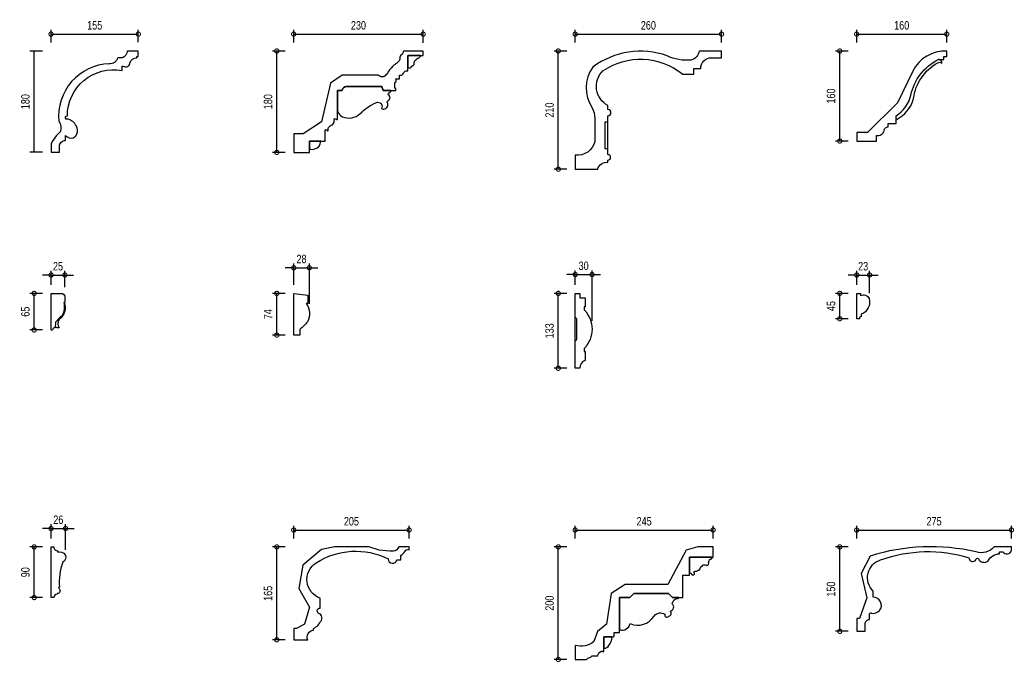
# Model space of a CAD drawing. Header units: millimetres. Extents: x 3214 to 6480, y 2858 to 4911.
# Drawn here: x 4714 to 6480, y 3770 to 4911 of the extents above; entities that cross this region are included whole.
import ezdxf

# ---------------------------------------------------------------- set-up
doc = ezdxf.new("R2010")
doc.units = ezdxf.units.MM
doc.layers.get('Defpoints').update_dxf_attribs({"color": 254})
doc.layers.add('Dimen', color=251, linetype='Continuous')
doc.styles.add('KOTE', font='romrust.shx', dxfattribs={"width": 0.8})
doc.dimstyles.new('ayala 20', dxfattribs={"dimscale": 25, "dimtxt": 2, "dimasz": 1.5, "dimexe": 0.75, "dimexo": 1.5, "dimgap": 0.8, "dimtad": 1, "dimdec": 0, "dimzin": 9, "dimdsep": 46, "dimtxsty": 'KOTE', "dimblk": 'ARCHTICK', "dimcen": 0, "dimdle": 0.75, "dimclrd": 4, "dimclre": 4, "dimclrt": 3, "dimadec": 0, "dimazin": 0, "dimtfac": 0.666667, "dimtdec": 0, "dimtix": 1, "dimtmove": 2, "dimatfit": 0, "dimfxl": 0, "dimtvp": 1, "dimtolj": 1, "dimarcsym": 0})

# ---------------------------------------------------------------- blocks, each defined once
blk = doc.blocks.new('*D4')
at = {"layer": 'Defpoints', "color": 0, "transparency": 16777216}
for p in [(4739.2, 4855.4), (4769.2, 4855.4), (4769.2, 4675.4)]:
    blk.add_point(p, dxfattribs=at)
at = {"layer": 'Dimen', "color": 4, "lineweight": -2, "transparency": 16777216}
for p, q in [((4754.2, 4855.4), (4731.7, 4855.4)), ((4739.2, 4675.4), (4739.2, 4855.4)), ((4754.2, 4675.4), (4731.7, 4675.4))]:
    blk.add_line(p, q, dxfattribs=at)
at = {"layer": 'Dimen', "transparency": 16777216, "insert": (4723.7, 4765.4), "char_height": 15, "attachment_point": 5, "rotation": 90, "style": 'KOTE'}
blk.add_mtext('\\A1;180', dxfattribs=at)
blk = doc.blocks.new('_None')
blk = doc.blocks.new('_DotSmall')
at = {"color": 0, "linetype": 'ByBlock', "const_width": 0.5}
blk.add_lwpolyline([(-0.0625, 0, 1), (0.0625, 0, 1)], format="xyb", close=True, dxfattribs=at)
blk = doc.blocks.new('*D5')
at = {"layer": 'Defpoints', "color": 0, "transparency": 16777216}
for p in [(4924.2, 4885.4), (4769.2, 4855.4), (4924.2, 4856)]:
    blk.add_point(p, dxfattribs=at)
at = {"layer": 'Dimen', "color": 4, "lineweight": -2, "transparency": 16777216}
for p, q in [((4769.2, 4870.4), (4769.2, 4892.9)), ((4924.2, 4871), (4924.2, 4892.9)), ((4769.2, 4885.4), (4924.2, 4885.4))]:
    blk.add_line(p, q, dxfattribs=at)
at = {"layer": 'Dimen', "color": 4, "lineweight": -2, "transparency": 16777216, "xscale": 15, "yscale": 15, "zscale": 15, "rotation": 180}
blk.add_blockref('_DotSmall', (4769.2, 4885.4), dxfattribs=at)
at = {"layer": 'Dimen', "color": 4, "lineweight": -2, "transparency": 16777216, "xscale": 15, "yscale": 15, "zscale": 15}
blk.add_blockref('_DotSmall', (4924.2, 4885.4), dxfattribs=at)
at = {"layer": 'Dimen', "transparency": 16777216, "insert": (4846.7, 4900.9), "char_height": 15, "attachment_point": 5, "style": 'KOTE'}
blk.add_mtext('\\A1;155', dxfattribs=at)
blk = doc.blocks.new('*D14')
at = {"layer": 'Defpoints', "color": 0, "transparency": 16777216}
for p in [(6170.2, 3974.3), (6200.2, 3974.3), (6200.2, 3824.3)]:
    blk.add_point(p, dxfattribs=at)
at = {"layer": 'Dimen', "color": 4, "lineweight": -2, "transparency": 16777216}
for p, q in [((6185.2, 3974.3), (6162.7, 3974.3)), ((6170.2, 3824.3), (6170.2, 3974.3)), ((6185.2, 3824.3), (6162.7, 3824.3))]:
    blk.add_line(p, q, dxfattribs=at)
at = {"layer": 'Dimen', "color": 4, "lineweight": -2, "transparency": 16777216, "xscale": 15, "yscale": 15, "zscale": 15}
for p, rotation in [((6170.2, 3974.3), 90), ((6170.2, 3824.3), 270)]:
    blk.add_blockref('_DotSmall', p, dxfattribs=dict(at, rotation=rotation))
at = {"layer": 'Dimen', "transparency": 16777216, "insert": (6154.7, 3899.3), "char_height": 15, "attachment_point": 5, "rotation": 90, "style": 'KOTE'}
blk.add_mtext('\\A1;150', dxfattribs=at)
blk = doc.blocks.new('*D15')
at = {"layer": 'Defpoints', "color": 0, "transparency": 16777216}
for p in [(6475.2, 4004.3), (6200.2, 3974.3), (6475.2, 3974.3)]:
    blk.add_point(p, dxfattribs=at)
at = {"layer": 'Dimen', "color": 4, "lineweight": -2, "transparency": 16777216}
for p, q in [((6200.2, 3989.3), (6200.2, 4011.8)), ((6475.2, 3989.3), (6475.2, 4011.8)), ((6200.2, 4004.3), (6475.2, 4004.3))]:
    blk.add_line(p, q, dxfattribs=at)
at = {"layer": 'Dimen', "color": 4, "lineweight": -2, "transparency": 16777216, "xscale": 15, "yscale": 15, "zscale": 15, "rotation": 180}
blk.add_blockref('_DotSmall', (6200.2, 4004.3), dxfattribs=at)
at = {"layer": 'Dimen', "color": 4, "lineweight": -2, "transparency": 16777216, "xscale": 15, "yscale": 15, "zscale": 15}
blk.add_blockref('_DotSmall', (6475.2, 4004.3), dxfattribs=at)
at = {"layer": 'Dimen', "transparency": 16777216, "insert": (6337.7, 4019.8), "char_height": 15, "attachment_point": 5, "style": 'KOTE'}
blk.add_mtext('\\A1;275', dxfattribs=at)
blk = doc.blocks.new('*D16')
at = {"layer": 'Defpoints', "color": 0, "transparency": 16777216}
for p in [(5170.2, 3974.3), (5200.2, 3974.3), (5200.2, 3809.3)]:
    blk.add_point(p, dxfattribs=at)
at = {"layer": 'Dimen', "color": 4, "lineweight": -2, "transparency": 16777216}
for p, q in [((5185.2, 3974.3), (5162.7, 3974.3)), ((5170.2, 3809.3), (5170.2, 3974.3)), ((5185.2, 3809.3), (5162.7, 3809.3))]:
    blk.add_line(p, q, dxfattribs=at)
at = {"layer": 'Dimen', "color": 4, "lineweight": -2, "transparency": 16777216, "xscale": 15, "yscale": 15, "zscale": 15}
for p, rotation in [((5170.2, 3974.3), 90), ((5170.2, 3809.3), 270)]:
    blk.add_blockref('_DotSmall', p, dxfattribs=dict(at, rotation=rotation))
at = {"layer": 'Dimen', "transparency": 16777216, "insert": (5154.7, 3891.8), "char_height": 15, "attachment_point": 5, "rotation": 90, "style": 'KOTE'}
blk.add_mtext('\\A1;165', dxfattribs=at)
blk = doc.blocks.new('*D17')
at = {"layer": 'Defpoints', "color": 0, "transparency": 16777216}
for p in [(5405.2, 4004.3), (5200.2, 3974.3), (5405.2, 3974.3)]:
    blk.add_point(p, dxfattribs=at)
at = {"layer": 'Dimen', "color": 4, "lineweight": -2, "transparency": 16777216}
for p, q in [((5200.2, 3989.3), (5200.2, 4011.8)), ((5405.2, 3989.3), (5405.2, 4011.8)), ((5200.2, 4004.3), (5405.2, 4004.3))]:
    blk.add_line(p, q, dxfattribs=at)
at = {"layer": 'Dimen', "color": 4, "lineweight": -2, "transparency": 16777216, "xscale": 15, "yscale": 15, "zscale": 15, "rotation": 180}
blk.add_blockref('_DotSmall', (5200.2, 4004.3), dxfattribs=at)
at = {"layer": 'Dimen', "color": 4, "lineweight": -2, "transparency": 16777216, "xscale": 15, "yscale": 15, "zscale": 15}
blk.add_blockref('_DotSmall', (5405.2, 4004.3), dxfattribs=at)
at = {"layer": 'Dimen', "transparency": 16777216, "insert": (5302.7, 4019.8), "char_height": 15, "attachment_point": 5, "style": 'KOTE'}
blk.add_mtext('\\A1;205', dxfattribs=at)
blk = doc.blocks.new('*D30')
at = {"layer": 'Defpoints', "color": 0, "transparency": 16777216}
for p in [(5670.2, 4855.4), (5700.2, 4855.4), (5700.2, 4645.4)]:
    blk.add_point(p, dxfattribs=at)
at = {"layer": 'Dimen', "color": 4, "lineweight": -2, "transparency": 16777216}
for p, q in [((5685.2, 4855.4), (5662.7, 4855.4)), ((5670.2, 4645.4), (5670.2, 4855.4)), ((5685.2, 4645.4), (5662.7, 4645.4))]:
    blk.add_line(p, q, dxfattribs=at)
at = {"layer": 'Dimen', "color": 4, "lineweight": -2, "transparency": 16777216, "xscale": 15, "yscale": 15, "zscale": 15}
for p, rotation in [((5670.2, 4855.4), 90), ((5670.2, 4645.4), 270)]:
    blk.add_blockref('_DotSmall', p, dxfattribs=dict(at, rotation=rotation))
at = {"layer": 'Dimen', "transparency": 16777216, "insert": (5654.7, 4750.4), "char_height": 15, "attachment_point": 5, "rotation": 90, "style": 'KOTE'}
blk.add_mtext('\\A1;210', dxfattribs=at)
blk = doc.blocks.new('*D31')
at = {"layer": 'Defpoints', "color": 0, "transparency": 16777216}
for p in [(5960.2, 4885.4), (5700.2, 4855.4), (5960.2, 4855.4)]:
    blk.add_point(p, dxfattribs=at)
at = {"layer": 'Dimen', "color": 4, "lineweight": -2, "transparency": 16777216}
for p, q in [((5700.2, 4870.4), (5700.2, 4892.9)), ((5960.2, 4870.4), (5960.2, 4892.9)), ((5700.2, 4885.4), (5960.2, 4885.4))]:
    blk.add_line(p, q, dxfattribs=at)
at = {"layer": 'Dimen', "color": 4, "lineweight": -2, "transparency": 16777216, "xscale": 15, "yscale": 15, "zscale": 15, "rotation": 180}
blk.add_blockref('_DotSmall', (5700.2, 4885.4), dxfattribs=at)
at = {"layer": 'Dimen', "color": 4, "lineweight": -2, "transparency": 16777216, "xscale": 15, "yscale": 15, "zscale": 15}
blk.add_blockref('_DotSmall', (5960.2, 4885.4), dxfattribs=at)
at = {"layer": 'Dimen', "transparency": 16777216, "insert": (5830.2, 4900.9), "char_height": 15, "attachment_point": 5, "style": 'KOTE'}
blk.add_mtext('\\A1;260', dxfattribs=at)
blk = doc.blocks.new('*D32')
at = {"layer": 'Defpoints', "color": 0, "transparency": 16777216}
for p in [(6170.2, 4855.4), (6200.2, 4855.4), (6200.2, 4695.4)]:
    blk.add_point(p, dxfattribs=at)
at = {"layer": 'Dimen', "color": 4, "lineweight": -2, "transparency": 16777216}
for p, q in [((6185.2, 4855.4), (6162.7, 4855.4)), ((6170.2, 4695.4), (6170.2, 4855.4)), ((6185.2, 4695.4), (6162.7, 4695.4))]:
    blk.add_line(p, q, dxfattribs=at)
at = {"layer": 'Dimen', "color": 4, "lineweight": -2, "transparency": 16777216, "xscale": 15, "yscale": 15, "zscale": 15}
for p, rotation in [((6170.2, 4855.4), 90), ((6170.2, 4695.4), 270)]:
    blk.add_blockref('_DotSmall', p, dxfattribs=dict(at, rotation=rotation))
at = {"layer": 'Dimen', "transparency": 16777216, "insert": (6154.7, 4775.4), "char_height": 15, "attachment_point": 5, "rotation": 90, "style": 'KOTE'}
blk.add_mtext('\\A1;160', dxfattribs=at)
blk = doc.blocks.new('*D33')
at = {"layer": 'Defpoints', "color": 0, "transparency": 16777216}
for p in [(6360.2, 4885.4), (6200.2, 4855.4), (6360.2, 4855.4)]:
    blk.add_point(p, dxfattribs=at)
at = {"layer": 'Dimen', "color": 4, "lineweight": -2, "transparency": 16777216}
for p, q in [((6200.2, 4870.4), (6200.2, 4892.9)), ((6360.2, 4870.4), (6360.2, 4892.9)), ((6200.2, 4885.4), (6360.2, 4885.4))]:
    blk.add_line(p, q, dxfattribs=at)
at = {"layer": 'Dimen', "color": 4, "lineweight": -2, "transparency": 16777216, "xscale": 15, "yscale": 15, "zscale": 15, "rotation": 180}
blk.add_blockref('_DotSmall', (6200.2, 4885.4), dxfattribs=at)
at = {"layer": 'Dimen', "color": 4, "lineweight": -2, "transparency": 16777216, "xscale": 15, "yscale": 15, "zscale": 15}
blk.add_blockref('_DotSmall', (6360.2, 4885.4), dxfattribs=at)
at = {"layer": 'Dimen', "transparency": 16777216, "insert": (6280.2, 4900.9), "char_height": 15, "attachment_point": 5, "style": 'KOTE'}
blk.add_mtext('\\A1;160', dxfattribs=at)
blk = doc.blocks.new('*D46')
at = {"layer": 'Defpoints', "color": 0, "transparency": 16777216}
for p in [(5170.2, 4855.4), (5200.2, 4855.4), (5200.2, 4675.2)]:
    blk.add_point(p, dxfattribs=at)
at = {"layer": 'Dimen', "color": 4, "lineweight": -2, "transparency": 16777216}
for p, q in [((5185.2, 4855.4), (5162.7, 4855.4)), ((5170.2, 4675.2), (5170.2, 4855.4)), ((5185.2, 4675.2), (5162.7, 4675.2))]:
    blk.add_line(p, q, dxfattribs=at)
at = {"layer": 'Dimen', "color": 4, "lineweight": -2, "transparency": 16777216, "xscale": 15, "yscale": 15, "zscale": 15}
for p, rotation in [((5170.2, 4855.4), 90), ((5170.2, 4675.2), 270)]:
    blk.add_blockref('_DotSmall', p, dxfattribs=dict(at, rotation=rotation))
at = {"layer": 'Dimen', "transparency": 16777216, "insert": (5154.7, 4765.3), "char_height": 15, "attachment_point": 5, "rotation": 90, "style": 'KOTE'}
blk.add_mtext('\\A1;180', dxfattribs=at)
blk = doc.blocks.new('*D47')
at = {"layer": 'Defpoints', "color": 0, "transparency": 16777216}
for p in [(5430.2, 4885.4), (5200.2, 4855.4), (5430.2, 4855.2)]:
    blk.add_point(p, dxfattribs=at)
at = {"layer": 'Dimen', "color": 4, "lineweight": -2, "transparency": 16777216}
for p, q in [((5200.2, 4870.4), (5200.2, 4892.9)), ((5430.2, 4870.2), (5430.2, 4892.9)), ((5200.2, 4885.4), (5430.2, 4885.4))]:
    blk.add_line(p, q, dxfattribs=at)
at = {"layer": 'Dimen', "color": 4, "lineweight": -2, "transparency": 16777216, "xscale": 15, "yscale": 15, "zscale": 15, "rotation": 180}
blk.add_blockref('_DotSmall', (5200.2, 4885.4), dxfattribs=at)
at = {"layer": 'Dimen', "color": 4, "lineweight": -2, "transparency": 16777216, "xscale": 15, "yscale": 15, "zscale": 15}
blk.add_blockref('_DotSmall', (5430.2, 4885.4), dxfattribs=at)
at = {"layer": 'Dimen', "transparency": 16777216, "insert": (5315.2, 4900.9), "char_height": 15, "attachment_point": 5, "style": 'KOTE'}
blk.add_mtext('\\A1;230', dxfattribs=at)
blk = doc.blocks.new('*D48')
at = {"layer": 'Defpoints', "color": 0, "transparency": 16777216}
for p in [(5670.2, 3974.3), (5700.2, 3974.3), (5700.2, 3774.3)]:
    blk.add_point(p, dxfattribs=at)
at = {"layer": 'Dimen', "color": 4, "lineweight": -2, "transparency": 16777216}
for p, q in [((5685.2, 3974.3), (5662.7, 3974.3)), ((5670.2, 3774.3), (5670.2, 3974.3)), ((5685.2, 3774.3), (5662.7, 3774.3))]:
    blk.add_line(p, q, dxfattribs=at)
at = {"layer": 'Dimen', "color": 4, "lineweight": -2, "transparency": 16777216, "xscale": 15, "yscale": 15, "zscale": 15}
for p, rotation in [((5670.2, 3974.3), 90), ((5670.2, 3774.3), 270)]:
    blk.add_blockref('_DotSmall', p, dxfattribs=dict(at, rotation=rotation))
at = {"layer": 'Dimen', "transparency": 16777216, "insert": (5654.7, 3874.3), "char_height": 15, "attachment_point": 5, "rotation": 90, "style": 'KOTE'}
blk.add_mtext('\\A1;200', dxfattribs=at)
blk = doc.blocks.new('*D49')
at = {"layer": 'Defpoints', "color": 0, "transparency": 16777216}
for p in [(5945.2, 4004.3), (5700.2, 3974.3), (5945.2, 3974.3)]:
    blk.add_point(p, dxfattribs=at)
at = {"layer": 'Dimen', "color": 4, "lineweight": -2, "transparency": 16777216}
for p, q in [((5700.2, 3989.3), (5700.2, 4011.8)), ((5945.2, 3989.3), (5945.2, 4011.8)), ((5700.2, 4004.3), (5945.2, 4004.3))]:
    blk.add_line(p, q, dxfattribs=at)
at = {"layer": 'Dimen', "color": 4, "lineweight": -2, "transparency": 16777216, "xscale": 15, "yscale": 15, "zscale": 15, "rotation": 180}
blk.add_blockref('_DotSmall', (5700.2, 4004.3), dxfattribs=at)
at = {"layer": 'Dimen', "color": 4, "lineweight": -2, "transparency": 16777216, "xscale": 15, "yscale": 15, "zscale": 15}
blk.add_blockref('_DotSmall', (5945.2, 4004.3), dxfattribs=at)
at = {"layer": 'Dimen', "transparency": 16777216, "insert": (5822.7, 4019.8), "char_height": 15, "attachment_point": 5, "style": 'KOTE'}
blk.add_mtext('\\A1;245', dxfattribs=at)
blk = doc.blocks.new('*D56')
at = {"layer": 'Defpoints', "color": 0, "transparency": 16777216}
for p in [(5670.2, 4424.7), (5700.2, 4424.7), (5700.2, 4291.7)]:
    blk.add_point(p, dxfattribs=at)
at = {"layer": 'Dimen', "color": 4, "lineweight": -2, "transparency": 16777216}
for p, q in [((5685.2, 4424.7), (5662.7, 4424.7)), ((5670.2, 4291.7), (5670.2, 4424.7)), ((5685.2, 4291.7), (5662.7, 4291.7))]:
    blk.add_line(p, q, dxfattribs=at)
at = {"layer": 'Dimen', "color": 4, "lineweight": -2, "transparency": 16777216, "xscale": 15, "yscale": 15, "zscale": 15}
for p, rotation in [((5670.2, 4424.7), 90), ((5670.2, 4291.7), 270)]:
    blk.add_blockref('_DotSmall', p, dxfattribs=dict(at, rotation=rotation))
at = {"layer": 'Dimen', "transparency": 16777216, "insert": (5654.7, 4358.2), "char_height": 15, "attachment_point": 5, "rotation": 90, "style": 'KOTE'}
blk.add_mtext('\\A1;133', dxfattribs=at)
blk = doc.blocks.new('*D57')
at = {"layer": 'Defpoints', "color": 0, "transparency": 16777216}
for p in [(6170.2, 4424.7), (6200.2, 4424.7), (6200.2, 4379.7)]:
    blk.add_point(p, dxfattribs=at)
at = {"layer": 'Dimen', "color": 4, "lineweight": -2, "transparency": 16777216}
for p, q in [((6185.2, 4424.7), (6162.7, 4424.7)), ((6170.2, 4379.7), (6170.2, 4424.7)), ((6185.2, 4379.7), (6162.7, 4379.7))]:
    blk.add_line(p, q, dxfattribs=at)
at = {"layer": 'Dimen', "color": 4, "lineweight": -2, "transparency": 16777216, "xscale": 15, "yscale": 15, "zscale": 15}
for p, rotation in [((6170.2, 4424.7), 90), ((6170.2, 4379.7), 270)]:
    blk.add_blockref('_DotSmall', p, dxfattribs=dict(at, rotation=rotation))
at = {"layer": 'Dimen', "transparency": 16777216, "insert": (6154.7, 4402.2), "char_height": 15, "attachment_point": 5, "rotation": 90, "style": 'KOTE'}
blk.add_mtext('\\A1;45', dxfattribs=at)
blk = doc.blocks.new('*D58')
at = {"layer": 'Defpoints', "color": 0, "transparency": 16777216}
for p in [(4739.2, 3974.3), (4769.2, 3974.3), (4769.2, 3884.3)]:
    blk.add_point(p, dxfattribs=at)
at = {"layer": 'Dimen', "color": 4, "lineweight": -2, "transparency": 16777216}
for p, q in [((4754.2, 3974.3), (4731.7, 3974.3)), ((4739.2, 3884.3), (4739.2, 3974.3)), ((4754.2, 3884.3), (4731.7, 3884.3))]:
    blk.add_line(p, q, dxfattribs=at)
at = {"layer": 'Dimen', "color": 4, "lineweight": -2, "transparency": 16777216, "xscale": 15, "yscale": 15, "zscale": 15}
for p, rotation in [((4739.2, 3974.3), 90), ((4739.2, 3884.3), 270)]:
    blk.add_blockref('_DotSmall', p, dxfattribs=dict(at, rotation=rotation))
at = {"layer": 'Dimen', "transparency": 16777216, "insert": (4723.7, 3929.3), "char_height": 15, "attachment_point": 5, "rotation": 90, "style": 'KOTE'}
blk.add_mtext('\\A1;90', dxfattribs=at)
blk = doc.blocks.new('*D59')
at = {"layer": 'Defpoints', "color": 0, "transparency": 16777216}
for p in [(4739.2, 4424.7), (4769.2, 4424.7), (4769.2, 4359.7)]:
    blk.add_point(p, dxfattribs=at)
at = {"layer": 'Dimen', "color": 4, "lineweight": -2, "transparency": 16777216}
for p, q in [((4754.2, 4424.7), (4731.7, 4424.7)), ((4739.2, 4359.7), (4739.2, 4424.7)), ((4754.2, 4359.7), (4731.7, 4359.7))]:
    blk.add_line(p, q, dxfattribs=at)
at = {"layer": 'Dimen', "color": 4, "lineweight": -2, "transparency": 16777216, "xscale": 15, "yscale": 15, "zscale": 15}
for p, rotation in [((4739.2, 4424.7), 90), ((4739.2, 4359.7), 270)]:
    blk.add_blockref('_DotSmall', p, dxfattribs=dict(at, rotation=rotation))
at = {"layer": 'Dimen', "transparency": 16777216, "insert": (4723.7, 4392.2), "char_height": 15, "attachment_point": 5, "rotation": 90, "style": 'KOTE'}
blk.add_mtext('\\A1;65', dxfattribs=at)
blk = doc.blocks.new('*D63')
at = {"layer": 'Defpoints', "color": 0, "transparency": 16777216}
for p in [(5170.2, 4424.7), (5200.2, 4424.7), (5200.2, 4350.7)]:
    blk.add_point(p, dxfattribs=at)
at = {"layer": 'Dimen', "color": 4, "lineweight": -2, "transparency": 16777216}
for p, q in [((5185.2, 4424.7), (5162.7, 4424.7)), ((5170.2, 4350.7), (5170.2, 4424.7)), ((5185.2, 4350.7), (5162.7, 4350.7))]:
    blk.add_line(p, q, dxfattribs=at)
at = {"layer": 'Dimen', "color": 4, "lineweight": -2, "transparency": 16777216, "xscale": 15, "yscale": 15, "zscale": 15}
for p, rotation in [((5170.2, 4424.7), 90), ((5170.2, 4350.7), 270)]:
    blk.add_blockref('_DotSmall', p, dxfattribs=dict(at, rotation=rotation))
at = {"layer": 'Dimen', "transparency": 16777216, "insert": (5154.7, 4387.7), "char_height": 15, "attachment_point": 5, "rotation": 90, "style": 'KOTE'}
blk.add_mtext('\\A1;74', dxfattribs=at)
blk = doc.blocks.new('*D69')
at = {"layer": 'Defpoints', "color": 0, "transparency": 16777216}
for p in [(5730.2, 4458.2), (5700.2, 4424.7), (5730.2, 4361.2)]:
    blk.add_point(p, dxfattribs=at)
at = {"layer": 'Dimen', "color": 4, "lineweight": -2, "transparency": 16777216}
for p, q in [((5700.2, 4458.2), (5685.2, 4458.2)), ((5700.2, 4439.7), (5700.2, 4465.7)), ((5700.2, 4458.2), (5730.2, 4458.2)), ((5730.2, 4376.2), (5730.2, 4465.7)), ((5730.2, 4458.2), (5745.2, 4458.2))]:
    blk.add_line(p, q, dxfattribs=at)
at = {"layer": 'Dimen', "color": 4, "lineweight": -2, "transparency": 16777216, "xscale": 15, "yscale": 15, "zscale": 15}
blk.add_blockref('_DotSmall', (5700.2, 4458.2), dxfattribs=at)
at = {"layer": 'Dimen', "color": 4, "lineweight": -2, "transparency": 16777216, "xscale": 15, "yscale": 15, "zscale": 15, "rotation": 180}
blk.add_blockref('_DotSmall', (5730.2, 4458.2), dxfattribs=at)
at = {"layer": 'Dimen', "transparency": 16777216, "insert": (5715.2, 4473.7), "char_height": 15, "attachment_point": 5, "style": 'KOTE'}
blk.add_mtext('\\A1;30', dxfattribs=at)
blk = doc.blocks.new('*D67')
at = {"layer": 'Defpoints', "color": 0, "transparency": 16777216}
for p in [(5228, 4470.3), (5200.2, 4424.7), (5228, 4390.9)]:
    blk.add_point(p, dxfattribs=at)
at = {"layer": 'Dimen', "color": 4, "lineweight": -2, "transparency": 16777216}
for p, q in [((5200.2, 4470.3), (5185.2, 4470.3)), ((5200.2, 4439.7), (5200.2, 4477.8)), ((5200.2, 4470.3), (5228, 4470.3)), ((5228, 4405.9), (5228, 4477.8)), ((5228, 4470.3), (5243, 4470.3))]:
    blk.add_line(p, q, dxfattribs=at)
at = {"layer": 'Dimen', "color": 4, "lineweight": -2, "transparency": 16777216, "xscale": 15, "yscale": 15, "zscale": 15}
blk.add_blockref('_DotSmall', (5200.2, 4470.3), dxfattribs=at)
at = {"layer": 'Dimen', "color": 4, "lineweight": -2, "transparency": 16777216, "xscale": 15, "yscale": 15, "zscale": 15, "rotation": 180}
blk.add_blockref('_DotSmall', (5228, 4470.3), dxfattribs=at)
at = {"layer": 'Dimen', "transparency": 16777216, "insert": (5214.1, 4485.8), "char_height": 15, "attachment_point": 5, "style": 'KOTE'}
blk.add_mtext('\\A1;28', dxfattribs=at)
blk = doc.blocks.new('*D68')
at = {"layer": 'Defpoints', "color": 0, "transparency": 16777216}
for p in [(6223.2, 4457.4), (6200.2, 4424.7), (6223.2, 4410.2)]:
    blk.add_point(p, dxfattribs=at)
at = {"layer": 'Dimen', "color": 4, "lineweight": -2, "transparency": 16777216}
for p, q in [((6200.2, 4457.4), (6185.2, 4457.4)), ((6200.2, 4439.7), (6200.2, 4464.9)), ((6200.2, 4457.4), (6223.2, 4457.4)), ((6223.2, 4425.2), (6223.2, 4464.9)), ((6223.2, 4457.4), (6238.2, 4457.4))]:
    blk.add_line(p, q, dxfattribs=at)
at = {"layer": 'Dimen', "color": 4, "lineweight": -2, "transparency": 16777216, "xscale": 15, "yscale": 15, "zscale": 15}
blk.add_blockref('_DotSmall', (6200.2, 4457.4), dxfattribs=at)
at = {"layer": 'Dimen', "color": 4, "lineweight": -2, "transparency": 16777216, "xscale": 15, "yscale": 15, "zscale": 15, "rotation": 180}
blk.add_blockref('_DotSmall', (6223.2, 4457.4), dxfattribs=at)
at = {"layer": 'Dimen', "transparency": 16777216, "insert": (6211.7, 4472.9), "char_height": 15, "attachment_point": 5, "style": 'KOTE'}
blk.add_mtext('\\A1;23', dxfattribs=at)
blk = doc.blocks.new('*D64')
at = {"layer": 'Defpoints', "color": 0, "transparency": 16777216}
for p in [(4795, 4007), (4769.2, 3974.3), (4795, 3953.9)]:
    blk.add_point(p, dxfattribs=at)
at = {"layer": 'Dimen', "color": 4, "lineweight": -2, "transparency": 16777216}
for p, q in [((4769.2, 3989.3), (4769.2, 4014.5)), ((4795, 3968.9), (4795, 4014.5)), ((4769.2, 4007), (4754.2, 4007)), ((4769.2, 4007), (4795, 4007)), ((4795, 4007), (4810, 4007))]:
    blk.add_line(p, q, dxfattribs=at)
at = {"layer": 'Dimen', "color": 4, "lineweight": -2, "transparency": 16777216, "xscale": 15, "yscale": 15, "zscale": 15}
blk.add_blockref('_DotSmall', (4769.2, 4007), dxfattribs=at)
at = {"layer": 'Dimen', "color": 4, "lineweight": -2, "transparency": 16777216, "xscale": 15, "yscale": 15, "zscale": 15, "rotation": 180}
blk.add_blockref('_DotSmall', (4795, 4007), dxfattribs=at)
at = {"layer": 'Dimen', "transparency": 16777216, "insert": (4782.1, 4022.5), "char_height": 15, "attachment_point": 5, "style": 'KOTE'}
blk.add_mtext('\\A1;26', dxfattribs=at)
blk = doc.blocks.new('*D65')
at = {"layer": 'Defpoints', "color": 0, "transparency": 16777216}
for p in [(4793.8, 4457.4), (4769.2, 4424.7), (4793.8, 4420.7)]:
    blk.add_point(p, dxfattribs=at)
at = {"layer": 'Dimen', "color": 4, "lineweight": -2, "transparency": 16777216}
for p, q in [((4769.2, 4457.4), (4754.2, 4457.4)), ((4769.2, 4439.7), (4769.2, 4464.9)), ((4769.2, 4457.4), (4793.8, 4457.4)), ((4793.8, 4435.7), (4793.8, 4464.9)), ((4793.8, 4457.4), (4808.8, 4457.4))]:
    blk.add_line(p, q, dxfattribs=at)
at = {"layer": 'Dimen', "color": 4, "lineweight": -2, "transparency": 16777216, "xscale": 15, "yscale": 15, "zscale": 15}
blk.add_blockref('_DotSmall', (4769.2, 4457.4), dxfattribs=at)
at = {"layer": 'Dimen', "color": 4, "lineweight": -2, "transparency": 16777216, "xscale": 15, "yscale": 15, "zscale": 15, "rotation": 180}
blk.add_blockref('_DotSmall', (4793.8, 4457.4), dxfattribs=at)
at = {"layer": 'Dimen', "transparency": 16777216, "insert": (4781.5, 4472.9), "char_height": 15, "attachment_point": 5, "style": 'KOTE'}
blk.add_mtext('\\A1;25', dxfattribs=at)

msp = doc.modelspace()

# ---------------------------------------------------------------- linework, layer by layer
at = {"color": 5}
for points in [[(4769.2, 4675.4), (4784.2, 4675.4), (4784.2, 4685.9, -0.423853), (4794.9, 4696.4), (4794.9, 4705.4, 0.285257), (4808.7, 4701, 0.461212), (4812.8, 4724.4, 0.239724), (4796.3, 4734.5, -0.826141), (4798.2, 4740, -0.473164), (4895.3, 4820.6), (4895.3, 4828.6), (4897.3, 4828.6, 0.585908), (4909.3, 4833.9, -0.330606), (4921.5, 4843.4), (4921.5, 4845.4), (4924.2, 4845.4), (4924.2, 4855.4), (4904.2, 4855.4, -0.290746), (4895.9, 4843.3), (4887.6, 4843.3, -0.382501), (4872.4, 4832.8, 0.429985), (4783.1, 4730.7, -0.231563), (4785.9, 4712.5, 0.096099), (4769.2, 4690.4)], [(5758.2, 4740.4, 1), (5758.2, 4751.4), (5758.2, 4758.4, -0.499445), (5749.1, 4820, -0.331466), (5891.2, 4814.4), (5891.2, 4814.4), (5891.2, 4814.4), (5911.2, 4814.4), (5911.2, 4824.4), (5923.2, 4824.4, -0.414214), (5942.2, 4843.4), (5960.2, 4843.4), (5960.2, 4855.4), (5920.2, 4855.4, -0.320743), (5906.1, 4839.2, -0.140824), (5863.5, 4846.9, 0.25149), (5731.6, 4826.8, 0.314242), (5730.2, 4754.5, -0.120829), (5735, 4735.7), (5735.3, 4694.8, -0.383437), (5700.2, 4670.4), (5700.2, 4645.4), (5740.2, 4645.4, -0.394711), (5758.2, 4657.4), (5758.2, 4661.4, 1), (5758.2, 4671.4), (5758.2, 4681.4), (5753.2, 4681.4), (5753.2, 4729.4), (5758.2, 4729.4)], [(6200.2, 4695.4), (6235.2, 4695.4), (6235.2, 4705.4, 0.437006), (6248.9, 4714.2, -0.421307), (6256.2, 4720.4), (6256.2, 4726.4), (6270.2, 4726.4), (6270.2, 4740.4, 0.201603), (6296.5, 4776.9, -0.225939), (6345.2, 4840.4), (6355.2, 4840.4), (6355.2, 4845.4), (6360.2, 4845.4), (6360.2, 4855.4, 0.295009), (6299.7, 4819.7), (6272.8, 4763.6), (6219.4, 4710.4), (6200.2, 4710.4)], [(5700.2, 4291.7), (5700.2, 4340, 0.267949), (5703.2, 4345.2), (5703.2, 4377.2, 0.267949), (5700.2, 4382.4), (5700.2, 4424.7), (5708.2, 4424.7), (5708.2, 4416.7), (5718.2, 4416.7), (5718.2, 4400.7), (5716.2, 4400.7), (5716.2, 4395.7, -0.405797), (5716.2, 4326.7), (5716.2, 4321.7), (5718.2, 4321.7), (5718.2, 4305.7, 0.341002), (5708.2, 4291.7), (5700.2, 4291.7)], [(6200.2, 4379.7), (6200.2, 4424.7), (6207.2, 4424.7), (6207.2, 4420.7, -0.457268), (6222.4, 4415.5, -0.388255), (6208.2, 4387.7), (6208.2, 4383.7, 0.356304), (6205.2, 4379.7)], [(5200.2, 3809.3), (5225.2, 3809.3, -0.516322), (5235.4, 3826.3), (5235.4, 3829.3, 0.152847), (5249.3, 3843.8, 0.288561), (5247.8, 3854.5, -0.289474), (5241.8, 3860.9, -0.483407), (5247.3, 3865.3), (5247.3, 3883.3, -0.624923), (5239.9, 3945.9, -0.265939), (5368, 3953.1, 0.893037), (5383.6, 3951.3), (5390.3, 3951.3), (5390.3, 3959.3, 0.200599), (5397.9, 3967, -0.245604), (5405.2, 3969.3), (5405.2, 3974.3), (5387.2, 3974.3, -0.226222), (5377.4, 3966.5), (5370.7, 3966.6), (5351.8, 3968.7), (5333.6, 3974.3), (5273.2, 3974.3), (5249.7, 3969.8), (5216.7, 3941.6), (5209.6, 3900.3), (5228.1, 3867.5), (5219.4, 3837.1), (5205.3, 3829.3), (5200.2, 3829.3)], [(6200.2, 3824.3), (6215.2, 3824.3), (6215.2, 3837.3, -0.414214), (6223.2, 3845.3), (6223.2, 3855.3, -0.630065), (6226.2, 3856.7, 1.153889), (6229.4, 3884.9), (6229.4, 3895.9, -0.569007), (6242.8, 3951.3, -0.163296), (6399.6, 3954.8, 0.72649), (6411.9, 3951.3, -1), (6417.4, 3951.4, 0.439378), (6433.8, 3949.6, -0.263512), (6453.7, 3962.1), (6453.7, 3965.6), (6460.1, 3965.6, 0.662762), (6475.1, 3967.9), (6475.2, 3974.3), (6444.4, 3974.3, -0.295825), (6412.5, 3965.4, 0.133315), (6224, 3958.1), (6207.9, 3926.9), (6218.3, 3883.7), (6205.2, 3847.3), (6200.2, 3847.3)], [(5903.2, 3956.3), (5903.2, 3927.6), (5906.5, 3927.6, 1.740636), (5911.2, 3929.8, -0.448749), (5915.5, 3930.9, -0.11444), (5920.3, 3933.1, 0.184492), (5922.7, 3936.9, -0.467706), (5925.4, 3939.5), (5927.5, 3942.2), (5932.6, 3942.2), (5933.6, 3941.3, 0.569795), (5937.2, 3947.1, -0.160314), (5939.5, 3952.6, 0.633352), (5943.1, 3956.3), (5903.2, 3956.3)]]:
    msp.add_lwpolyline(points, format="xyb", close=True, dxfattribs=at)
for points in [[(5200.2, 4675.2), (5228.2, 4675.2), (5228.2, 4695.2), (5256.2, 4695.2), (5256.2, 4715.2), (5259.2, 4715.2, 0.057658), (5259.5, 4714.1, 0.772396), (5261.5, 4714.7, 0.007623), (5261.5, 4717.5, -0.235138), (5267, 4723.6, 0.308686), (5271.9, 4729.6), (5271.9, 4734.6), (5275.9, 4734.6, 1.116834), (5278.2, 4734.9, 0.388976), (5278.2, 4734.9), (5278.2, 4785.2), (5286.5, 4785.2, -0.414211), (5293.5, 4792.2), (5356.8, 4792.2), (5359.4, 4785.2), (5381.4, 4785.2), (5381.4, 4788.9), (5380, 4789.6), (5380, 4799.6, 0.500435), (5381.3, 4805.4, -0.433191), (5382.5, 4806.2), (5388.3, 4806.2), (5388.3, 4812.2), (5391.3, 4812.2, 0.126639), (5396, 4817.2, -0.262194), (5401.2, 4820.4), (5403.2, 4820.4), (5403.2, 4847.2), (5430.2, 4847.2), (5430.2, 4847.2), (5430.2, 4855.2), (5395.2, 4855.2, -0.143596), (5392.3, 4849.1, 0.270351), (5388.6, 4842.4, -0.192434), (5386.3, 4836.8, -0.073672), (5382.2, 4833.1, 0.030927), (5378.3, 4830, 0.024655), (5369, 4820.1, 0.119579), (5369, 4820.1, -0.066418), (5363.9, 4812.8, -0.488558), (5350.8, 4812.4), (5286.2, 4812.4), (5265.8, 4798.4), (5249.7, 4729.7), (5216.8, 4708.2), (5200.2, 4708.2), (5200.2, 4675.2)], [(5403.2, 4847.2), (5403.2, 4826.2, 0.447511), (5408.9, 4826.4, -0.249022), (5411.9, 4829.4, 0.449533), (5414.2, 4834, -0.119635), (5416.1, 4839, 0.528911), (5417.6, 4840.3, -0.104841), (5420.9, 4842.6, 0.204035), (5425.3, 4846.4), (5425.3, 4847.2), (5403.2, 4847.2)], [(6270.2, 4733.3, 0.224332), (6301.3, 4771.3, -0.23894), (6344.1, 4834.3, -0.367859), (6351.6, 4833.6, 0.461017), (6345.2, 4840.4, 0.251221)], [(5278.2, 4785.2), (5278.2, 4748.2, 0.191355), (5287.1, 4738.4, 0.286964), (5317.9, 4743.9, -0.093323), (5347.1, 4763.9, -0.683787), (5356.3, 4753.5, 0.343743), (5361.8, 4752.4, 0.427192), (5367.2, 4763, -0.671818), (5367.2, 4766.6, 0.648077), (5368.2, 4777.8, -0.320981), (5372.6, 4782.9), (5372.6, 4785.2), (5359.4, 4785.2), (5356.8, 4792.2), (5293.5, 4792.2, 0.408648), (5286.5, 4785.2), (5278.2, 4785.2)], [(5228.2, 4695.2), (5228.2, 4681.2, 0.158598), (5237.5, 4681.6, 0.344689), (5248.2, 4695.2), (5228.2, 4695.2)], [(4769.2, 4359.7), (4769.2, 4424.7), (4790.2, 4424.7), (4790.2, 4423.7, -0.261398), (4792.8, 4420.7), (4793.8, 4420.7), (4793.8, 4408.7), (4791.8, 4408.7, -0.186474), (4788.8, 4385.1, 0.065437), (4777.3, 4373.4), (4776.5, 4364.1, -0.241055), (4775.6, 4363.4), (4772.9, 4363.2, -0.037742), (4772.4, 4361, -0.475091), (4769.2, 4359.7, -12.60529)], [(5211.2, 4350.7), (5200.2, 4350.7), (5200.2, 4424.7), (5225.2, 4421.3), (5225.2, 4407), (5222.2, 4407, -0.283851), (5224.6, 4374.1, -0.075746), (5211.2, 4360.7), (5211.2, 4350.7)], [(4792.5, 4408.7, -0.32904), (4783.9, 4378.4, 0.333428), (4783.5, 4363.3, -0.152166), (4776.6, 4365.3, 0.674982)], [(4769.2, 3884.3), (4769.2, 3974.3), (4774.2, 3974.3, 0.414214), (4781.2, 3967.3), (4781.2, 3964.7, -0.971522), (4790.1, 3947.2, 0.108316), (4784, 3902.8, 0.873315), (4783.4, 3900.3, -0.702109), (4780.2, 3891.5), (4780.2, 3890.3, 0.414214), (4774.2, 3884.3), (4769.2, 3884.3)], [(5700.2, 3774.3), (5720.2, 3774.3, -0.215816), (5726, 3777.9, 0.206388), (5730.2, 3781), (5740.2, 3781, -0.171718), (5744, 3787.5, -0.162365), (5748.6, 3789.3, 0.990974), (5751.2, 3789.3), (5751.2, 3814.3), (5767.2, 3814.3, 0.414214), (5769.2, 3816.3), (5769.2, 3822.3), (5779.2, 3822.3), (5779.2, 3884.3), (5797.2, 3884.3), (5804.2, 3891.3), (5866.2, 3891.3), (5873.2, 3884.3), (5891.2, 3884.3), (5891.2, 3924.3), (5903.2, 3924.3), (5903.2, 3956.3), (5945.2, 3956.3), (5945.2, 3974.3), (5918.1, 3974.3), (5897.2, 3968.5), (5864.8, 3907.3), (5789, 3907.3), (5764.1, 3891.8), (5755.8, 3837), (5739.9, 3824.1), (5733.5, 3806.2, -0.258862), (5700.2, 3799.3), (5700.2, 3774.3)], [(5779.2, 3884.3), (5779.2, 3827.3, 0.44991), (5797.8, 3838, 0.37014), (5840.2, 3851.3, -0.409291), (5859.5, 3854.7, 0.879134), (5866.1, 3851, 0.477868), (5870.7, 3857.9, -0.484556), (5869.3, 3860.4, 0.65834), (5872.4, 3873.2, -0.362675), (5874.5, 3876.7, -0.412362), (5883.3, 3882.4), (5884.4, 3884.3), (5873.2, 3884.3), (5866.2, 3891.3), (5804.2, 3891.3), (5797.2, 3884.3), (5779.2, 3884.3)], [(5751.2, 3814.3), (5751.2, 3794.3, 0.298567), (5760.1, 3799.4, 0.19505), (5765.2, 3814.3), (5751.2, 3814.3)]]:
    msp.add_lwpolyline(points, format="xyb", dxfattribs=at)
for points in [[(5758.2, 4681.4), (5758.2, 4729.4)], [(5700.2, 4340), (5700.2, 4382.4)]]:
    msp.add_lwpolyline(points, dxfattribs=at)

# ---------------------------------------------------------------- dimensions: what is measured, and where the dimension line sits
at = {"layer": 'Dimen'}
for base, p1, p2, picture, middle in [((4924.2, 4885.4), (4769.2, 4855.4), (4924.2, 4856), '*D5', (4846.7, 4900.9)), ((5430.2, 4885.4), (5200.2, 4855.4), (5430.2, 4855.2), '*D47', (5315.2, 4900.9)), ((5960.2, 4885.4), (5700.2, 4855.4), (5960.2, 4855.4), '*D31', (5830.2, 4900.9)), ((6360.2, 4885.4), (6200.2, 4855.4), (6360.2, 4855.4), '*D33', (6280.2, 4900.9)), ((5228, 4470.3), (5200.2, 4424.7), (5228, 4390.9), '*D67', (5214.1, 4485.8)), ((4793.8, 4457.4), (4769.2, 4424.7), (4793.8, 4420.7), '*D65', (4781.5, 4472.9)), ((5730.2, 4458.2), (5700.2, 4424.7), (5730.2, 4361.2), '*D69', (5715.2, 4473.7)), ((6223.2, 4457.4), (6200.2, 4424.7), (6223.2, 4410.2), '*D68', (6211.7, 4472.9)), ((4795, 4007), (4769.2, 3974.3), (4795, 3953.9), '*D64', (4782.1, 4022.5)), ((5405.2, 4004.3), (5200.2, 3974.3), (5405.2, 3974.3), '*D17', (5302.7, 4019.8)), ((5945.2, 4004.3), (5700.2, 3974.3), (5945.2, 3974.3), '*D49', (5822.7, 4019.8)), ((6475.2, 4004.3), (6200.2, 3974.3), (6475.2, 3974.3), '*D15', (6337.7, 4019.8))]:
    dim = msp.add_linear_dim(base=base, p1=p1, p2=p2, dimstyle='ayala 20', override={"dimscale": 10, "dimtxt": 1.5, "dimblk1": 'DotSmall', "dimblk2": 'DotSmall', "dimsah": 1, "dimdle": 0, "dimclrt": 256}, dxfattribs=at)
    dim.commit()
    dim.dimension.update_dxf_attribs({"geometry": picture, "text_midpoint": middle})
for base, p1, p2, override, picture, middle in [((5170.2, 4855.4), (5200.2, 4675.2), (5200.2, 4855.4), {"dimscale": 10, "dimtxt": 1.5, "dimblk1": 'DotSmall', "dimblk2": 'DotSmall', "dimsah": 1, "dimdle": 0, "dimclrt": 256}, '*D46', (5154.7, 4765.3)), ((5670.2, 4855.4), (5700.2, 4645.4), (5700.2, 4855.4), {"dimscale": 10, "dimtxt": 1.5, "dimblk1": 'DotSmall', "dimblk2": 'DotSmall', "dimsah": 1, "dimdle": 0, "dimclrt": 256}, '*D30', (5654.7, 4750.4)), ((6170.2, 4855.4), (6200.2, 4695.4), (6200.2, 4855.4), {"dimscale": 10, "dimtxt": 1.5, "dimblk1": 'DotSmall', "dimblk2": 'DotSmall', "dimsah": 1, "dimdle": 0, "dimclrt": 256}, '*D32', (6154.7, 4775.4)), ((4739.2, 4855.4), (4769.2, 4675.4), (4769.2, 4855.4), {"dimscale": 10, "dimtxt": 1.5, "dimblk1": 'None', "dimblk2": 'None', "dimsah": 1, "dimdle": 0, "dimclrt": 256}, '*D4', (4723.7, 4765.4)), ((4739.2, 4424.7), (4769.2, 4359.7), (4769.2, 4424.7), {"dimscale": 10, "dimtxt": 1.5, "dimblk1": 'DotSmall', "dimblk2": 'DotSmall', "dimsah": 1, "dimdle": 0, "dimclrt": 256}, '*D59', (4723.7, 4392.2)), ((5170.2, 4424.7), (5200.2, 4350.7), (5200.2, 4424.7), {"dimscale": 10, "dimtxt": 1.5, "dimblk1": 'DotSmall', "dimblk2": 'DotSmall', "dimsah": 1, "dimdle": 0, "dimclrt": 256}, '*D63', (5154.7, 4387.7)), ((5670.2, 4424.7), (5700.2, 4291.7), (5700.2, 4424.7), {"dimscale": 10, "dimtxt": 1.5, "dimblk1": 'DotSmall', "dimblk2": 'DotSmall', "dimsah": 1, "dimdle": 0, "dimclrt": 256}, '*D56', (5654.7, 4358.2)), ((6170.2, 4424.7), (6200.2, 4379.7), (6200.2, 4424.7), {"dimscale": 10, "dimtxt": 1.5, "dimblk1": 'DotSmall', "dimblk2": 'DotSmall', "dimsah": 1, "dimdle": 0, "dimclrt": 256}, '*D57', (6154.7, 4402.2)), ((4739.2, 3974.3), (4769.2, 3884.3), (4769.2, 3974.3), {"dimscale": 10, "dimtxt": 1.5, "dimblk1": 'DotSmall', "dimblk2": 'DotSmall', "dimsah": 1, "dimdle": 0, "dimclrt": 256}, '*D58', (4723.7, 3929.3)), ((5170.2, 3974.3), (5200.2, 3809.3), (5200.2, 3974.3), {"dimscale": 10, "dimtxt": 1.5, "dimblk1": 'DotSmall', "dimblk2": 'DotSmall', "dimsah": 1, "dimdle": 0, "dimclrt": 256}, '*D16', (5154.7, 3891.8)), ((5670.2, 3974.3), (5700.2, 3774.3), (5700.2, 3974.3), {"dimscale": 10, "dimtxt": 1.5, "dimblk1": 'DotSmall', "dimblk2": 'DotSmall', "dimsah": 1, "dimdle": 0, "dimclrt": 256}, '*D48', (5654.7, 3874.3)), ((6170.2, 3974.3), (6200.2, 3824.3), (6200.2, 3974.3), {"dimscale": 10, "dimtxt": 1.5, "dimblk1": 'DotSmall', "dimblk2": 'DotSmall', "dimsah": 1, "dimdle": 0, "dimclrt": 256}, '*D14', (6154.7, 3899.3))]:
    dim = msp.add_linear_dim(base=base, p1=p1, p2=p2, angle=90, dimstyle='ayala 20', override=override, dxfattribs=at)
    dim.commit()
    dim.dimension.update_dxf_attribs({"geometry": picture, "text_midpoint": middle})

doc.saveas('drawing.dxf')
